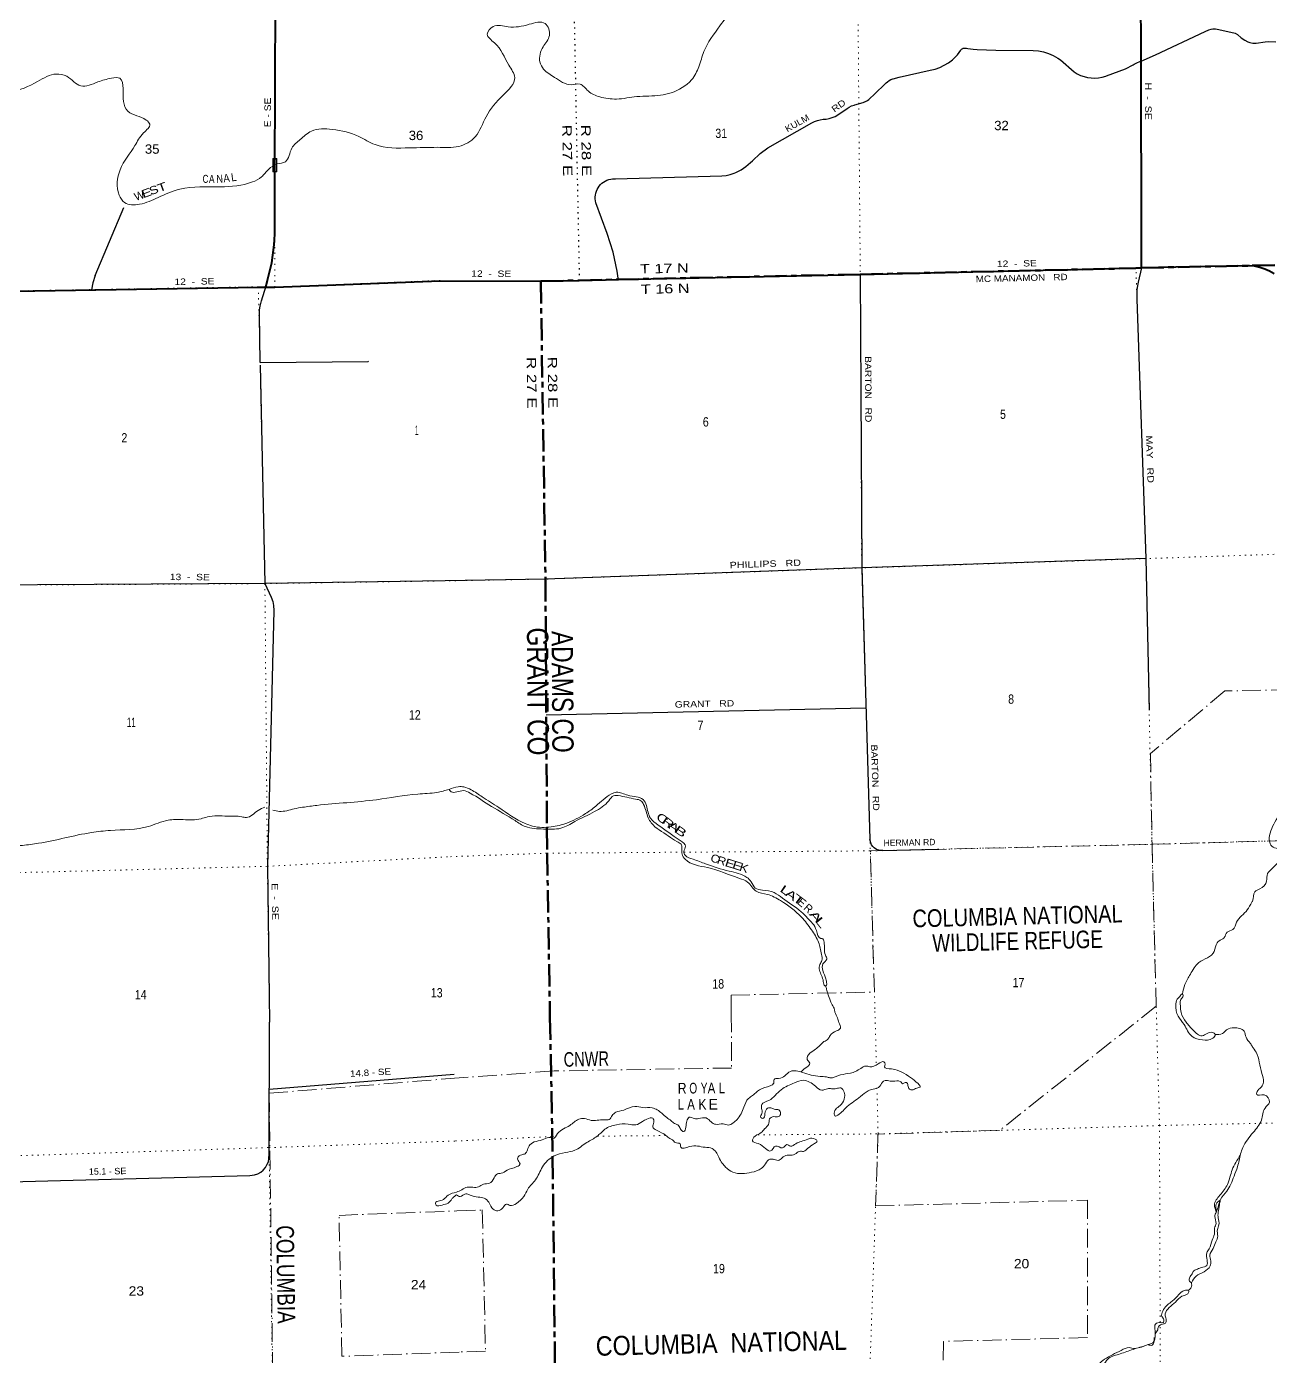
# Model space of a CAD drawing. Header units: feet. Extents: x 250644 to 505285, y -364975 to -177792.
# Drawn here: x 400105 to 423415, y -231772 to -206842 of the extents above; entities that cross this region are included whole.
import ezdxf
from ezdxf.enums import TextEntityAlignment as Align

# ---------------------------------------------------------------- set-up
doc = ezdxf.new("R2010")
doc.units = ezdxf.units.FT
doc.header["$LTSCALE"] = 70
for name, pattern in [('DOT_DASHED', [7.7, 5, -1.2, 0.3, -1.2]), ('DOTTED', [1.5, 0.3, -1.2]), ('LONG_DASH_SHORT_DASH', [9.9, 6, -1.2, 1.5, -1.2])]:
    doc.linetypes.add(name, pattern=pattern)
for name, color, linetype, lineweight in [('11', 7, 'LONG_DASH_SHORT_DASH', 60), ('26', 7, 'Continuous', 40), ('29', 7, 'Continuous', 25), ('39', 7, 'Continuous', 13), ('44', 7, 'DOT_DASHED', 13), ('6', 7, 'DOTTED', 25), ('61', 7, 'Continuous', 13), ('7', 7, 'DOTTED', 13)]:
    doc.layers.add(name, color=color, linetype=linetype, lineweight=lineweight)
for name, color, linetype in [('12', 7, 'Continuous'), ('27', 7, 'Continuous'), ('30', 7, 'Continuous'), ('41', 7, 'Continuous')]:
    doc.layers.add(name, color=color, linetype=linetype)

msp = doc.modelspace()

# ---------------------------------------------------------------- linework, layer by layer
at = {"layer": '11'}
for points in [[(409741.21, -211614.53), (409741.69, -211614.53), (410462.45, -211598.83), (415728.65, -211486.16), (420894.39, -211371.65), (420996.65, -211363.39), (426259.05, -211260.85), (426379.6, -211262.24), (431508.49, -211210.86), (431729.26, -211202.03), (436814.11, -211157.64), (437033.03, -211156.89), (439222.39, -211139.29)], [(409741.69, -211614.53), (409828.64, -217199.64), (409857.02, -221846.98)], [(409857.02, -221846.98), (409860.02, -222337.63), (409913.84, -225414.32)], [(409913.84, -225414.32), (409954.79, -227512.77), (409963.28, -228030.45)], [(409963.28, -228030.45), (410018.36, -232950.51), (410093.11, -238219.24), (410169.81, -243580.32), (410259.9, -249196.19), (410286.57, -254471.98), (410367.64, -259754.63), (410451.19, -265059.32), (410472.18, -266223.62)]]:
    msp.add_lwpolyline(points, dxfattribs=at)
at = {"layer": '26'}
for points in [[(404758.96, -209570.15), (404767.73, -206342.22), (404794.47, -204835.73), (404853.38, -201042.15), (404897.5, -196284.74)], [(420992.51, -207490.03), (420989.92, -206060), (420985.4, -204884.36)], [(420996.65, -211363.39), (420996.77, -211338.39), (420998.72, -210933.41), (420992.51, -207490.03)], [(404581.9, -211727.66), (404591.44, -211702.66), (404622.41, -211597.1), (404701.65, -211268.54), (404746.1, -210933.51), (404755.79, -210735.28), (404758.96, -209570.15)], [(411196.94, -211583.11), (415728.65, -211486.16), (420996.65, -211363.39)], [(423484.32, -211474.74), (423398.99, -211425.85), (423309.02, -211386.16), (423215.39, -211356.08), (423119.13, -211335.96), (423021.29, -211326.01), (422922.95, -211326.34), (420996.65, -211363.39)], [(404581.9, -211727.66), (404606.9, -211727.97), (404757.98, -211729.84), (407854.14, -211605.56)], [(407854.14, -211605.56), (409741.69, -211614.53), (410462.45, -211598.83), (411196.94, -211583.11)], [(383141.75, -211987.05), (383563.95, -211990.63), (388492.03, -211947.94), (388948.2, -211940.79), (393859.88, -211882.36), (394157.19, -211872.37), (399097.2, -211823.41), (399101.26, -211825.34), (399490.92, -211809.48), (404448.34, -211726.01), (404556.9, -211727.35), (404581.9, -211727.66)]]:
    msp.add_lwpolyline(points, dxfattribs=at)
at = {"layer": '29'}
for p, q in [((401390.08, -211505.91), (401924.16, -210235.42)), ((404479.62, -213187.38), (404570.61, -217283.8)), ((409844.17, -219742.5), (415835.44, -219612.03)), ((416154.31, -222285.91), (417201.73, -222263.35)), ((404652.93, -226764), (408119.67, -226479.86)), ((399375.65, -228512.64), (404288.95, -228381.15))]:
    msp.add_line(p, q, dxfattribs=at)
for points in [[(422190.49, -206935.08), (422263.41, -206903.07), (422305.36, -206890.48), (422338.92, -206884.18), (422385.07, -206884.18), (422447.99, -206894.68), (422754.22, -206966.03), (422800.37, -206991.21), (422867.49, -207049.97), (422934.61, -207098.23), (422991.24, -207127.61), (423031.09, -207142.3), (423085.63, -207154.89), (423148.55, -207154.89), (423316.35, -207125.51), (423370.88, -207121.31), (423517.71, -207129.71)], [(420995.58, -207489.04), (421260.45, -207370.95), (422190.49, -206935.08)], [(411196.94, -211583.11), (411193.46, -211557.34), (411175.58, -211424.94), (411099.63, -211067.56), (410986.74, -210720.08), (410775.14, -210144.96), (410766.84, -210109.15), (410762.32, -210072.67), (410761.64, -210035.91), (410764.81, -209999.29), (410771.79, -209963.2), (410782.5, -209928.04), (410796.83, -209894.19), (410814.62, -209862.02), (410835.68, -209831.89), (410859.76, -209804.12), (410886.62, -209779.03), (410915.96, -209756.87), (410947.45, -209737.91), (410980.75, -209722.34), (411015.49, -209710.34), (411051.3, -209702.04), (411087.78, -209697.52), (411124.54, -209696.85), (411141.31, -209697.82), (413136.3, -209639.73), (413213.41, -209631.12), (413289.2, -209614.51), (413362.84, -209590.06), (413397.41, -209575.52), (413494.14, -209524), (413584.95, -209462.66), (413668.85, -209392.16), (413706.23, -209355.46), (413854.29, -209222.14), (413997.6, -209116.79), (414822.16, -208648.2), (414872.59, -208622.85), (414925.39, -208602.91), (414979.99, -208588.6), (415035.79, -208580.07), (415041.57, -208579.53), (415087.2, -208575.76), (415145.91, -208565.38), (415203.22, -208548.93), (415258.5, -208526.57), (415311.13, -208498.56), (415482.07, -208377.16), (415523.2, -208350.98), (415566.84, -208329.25), (415612.52, -208312.2), (415629.34, -208307.25), (415693.75, -208288.31), (415758.11, -208269.86), (415782.96, -208262.73), (415808.11, -208253.88), (415811.96, -208252.52), (415839.59, -208239.39), (415863.99, -208224.49), (415889.06, -208205.68), (415913.99, -208183.29), (415985.47, -208119.11), (416212.47, -207898.2), (416240.83, -207874.39), (416271.51, -207853.68), (416304.2, -207836.29), (416338.52, -207822.41), (416347.94, -207819.31), (416460.62, -207789.11), (417040.52, -207660.21), (417130.99, -207638.48), (417218.7, -207607.41), (417302.68, -207567.35), (417382.01, -207518.72), (417455.83, -207462.07), (417523.31, -207398.02), (417548.52, -207370.31), (417611.39, -207280.7), (417619.45, -207272.5), (417628.32, -207265.19), (417637.9, -207258.85), (417648.1, -207253.54), (417658.79, -207249.33), (417669.87, -207246.26), (417681.2, -207244.37), (417692.68, -207243.67), (417693.88, -207243.72), (417718.56, -207246.57), (417743.88, -207250.29), (417844.72, -207265.07)], [(417844.72, -207265.07), (417917.33, -207269.67), (418271.86, -207285.25), (418968.16, -207290.63), (419065.98, -207299.15), (419162.37, -207317.85), (419256.28, -207346.53), (419346.68, -207384.86), (419432.58, -207432.44), (419480.29, -207464.3), (419737.35, -207690.63), (419795.94, -207726.7), (419857.97, -207756.45), (419922.78, -207779.56), (419989.64, -207795.76), (420057.84, -207804.89), (420126.61, -207806.83), (420195.21, -207801.58), (420262.89, -207789.19), (420328.9, -207769.79), (420341.4, -207765.25), (420698.18, -207630.64), (420846.15, -207557.31), (420861.48, -207548.57), (420912.21, -207520.94), (420965.55, -207498.76), (420970.58, -207497.13), (420992.51, -207490.03)], [(420996.65, -211363.39), (420937.77, -211635.21), (420916.79, -211735.94), (420912.6, -211782.11), (420914.84, -211950.36)], [(401390.08, -211505.91), (401343.91, -211646.14), (401323.97, -211774.74)], [(415728.65, -211486.16), (415755.65, -216990.14), (415909.59, -222072.4)], [(404480.44, -213142.06), (404470.97, -212229.3), (404472.08, -212151.69), (404483.16, -212082.96), (404506.43, -211985.4), (404591.44, -211702.66)], [(420914.84, -211950.36), (421080.82, -216815.87), (421142.48, -219656.09)], [(404480.44, -213142.06), (406504.19, -213117.5), (406512.19, -213115.33)], [(421080.82, -216815.87), (415755.65, -216990.14), (409828.64, -217199.64), (407952.12, -217232.68)], [(407952.12, -217232.68), (404570.61, -217283.8), (399236.25, -217314.55), (393929.23, -217407.05), (388581.12, -217454.15), (383235.61, -217531.34), (378627.14, -217562.97)], [(404570.61, -217283.8), (404688.16, -217537.57), (404716.97, -217619.62), (404732.49, -217695), (404737.35, -217790.94)], [(404737.35, -217790.94), (404617.42, -222583.89), (404657.19, -225508.15)], [(416154.31, -222285.91), (416077.94, -222278.77), (416035.99, -222266.18), (415989.85, -222236.8), (415962.58, -222209.52), (415939.51, -222182.24), (415924.83, -222146.56), (415909.59, -222072.4)], [(404647.32, -228060.48), (404648.82, -227976.13), (404657.19, -225508.15)], [(404288.95, -228381.15), (404375.49, -228369.1), (404438.43, -228350.21), (404495.08, -228316.63), (404537.04, -228278.85), (404581.09, -228228.47), (404612.56, -228169.7), (404637.74, -228121.43), (404647.32, -228060.48)]]:
    msp.add_lwpolyline(points, dxfattribs=at)
at = {"layer": '39'}
for points in [[(407801.57, -209104.63), (408204.34, -209086.71), (408513.91, -208907.07), (408714.92, -208530.77), (409041.82, -208123.57), (409251.91, -207797.32), (409142.58, -207564.48), (408870.65, -207144.19), (408738.74, -206984.22), (408848.22, -206841.11), (409131.52, -206844.99), (409526.23, -206798.19), (409823.24, -206785.69), (409902.25, -207009.14), (409784.16, -207220.8), (409725.85, -207505.54), (409792.96, -207640.79), (410001.03, -207793.07), (410309.23, -207931.11), (410477.75, -207921.41), (410629.06, -208048.79), (410846.28, -208158.66), (411160.49, -208200.07), (411541.15, -208153.58), (411986.56, -208129.8), (412184.44, -208083.28), (412567, -207839.72), (412704.44, -207593.47), (412798.93, -207309.95), (413098.17, -206828.97), (413289.48, -206468.95), (413297.1, -206257.69), (413304.56, -206038.39), (413358.75, -205940.71), (413543.29, -205928.65), (413808.39, -205926.9), (414665.46, -205898.18), (415357.91, -205682.06), (415704.09, -205523.74), (415885.64, -205369), (416042.7, -205387.69), (416346.87, -205429.32), (416995.17, -205310.66), (417474.11, -205161.51), (417697.29, -205076.23), (417971.12, -205011.96), (418409.5, -204940.09), (419065.62, -204811.21), (419347.07, -204823.17), (419740.58, -204814.6), (420024.77, -204669.7), (420285.54, -204557.46), (420355.3, -204722.81), (420615.44, -204867.93), (420862.62, -204778.11), (420944.5, -204765.27)], [(404799.42, -209412.9), (404641.67, -209513.71), (404505.89, -209661.12), (404336.88, -209754.94), (403737.64, -209845.34), (402976.69, -209890.76), (402569.68, -210045.63), (402222.44, -210173.17), (401938.37, -210140.69), (401841.1, -209999.97), (401857.82, -209525.4), (402134.31, -209073.74), (402296.42, -208835.38), (402413.8, -208672.26), (402345.9, -208593.24), (402169.41, -208512.39), (402000.92, -208429.36), (401920.94, -208248.11), (401912.1, -208005.14), (401851.97, -207811.42), (401695.12, -207808.54), (401437.23, -207880.04), (401121.1, -207954.71), (400856.18, -207773.14), (400660.36, -207730.86), (400311.35, -207870.49), (399805.93, -208029.34), (399427.67, -207910.34), (399083.79, -207903.18), (398660.88, -207762.97), (398521.22, -207816.01), (398532.8, -207994.62), (398587.03, -208397.44), (398574.84, -208695.09), (398396.69, -208935.78), (398233.23, -209005.38), (398156.76, -209000.89), (397603.78, -208991.89), (397201.15, -208961.8), (397087.31, -208897.77), (396942.64, -208697.72), (396803.69, -208583.96), (396725.32, -208585.53), (396591.24, -208716.83), (396362.79, -208854.04), (396040.16, -208904.73), (395807.05, -208806.93), (395562.04, -208717.4), (395049.19, -208603.11), (394749.79, -208406.17), (394455.98, -208187), (394225.6, -208012.25)], [(407801.57, -209104.63), (407283.16, -209115.04), (406634.67, -209053.71), (406332.17, -208903.04), (405834.99, -208768.34), (405443.65, -208800.31), (405231.75, -208961.31), (405076.12, -209121.17), (404954.51, -209374.8), (404798.78, -209413.12)], [(408022.17, -221142.37), (408194.87, -221091.24), (408299.44, -221097), (408435.09, -221148.33), (408642.78, -221282.53), (408954.3, -221482.82), (409446.64, -221781.7), (409586.27, -221830.93), (409938.04, -221843.38), (410227.85, -221774.74), (410577.62, -221596.24), (410771.55, -221457.31), (411064.01, -221227.79), (411155.73, -221195.63), (411373.83, -221251.2), (411658.76, -221333.45), (411719.35, -221444.71), (411796.59, -221680.26), (411941.92, -221809.79), (412355.8, -222102.34), (412452.43, -222208.8), (412422.33, -222305.95), (412447.94, -222377.77), (412596.15, -222452.95), (412830.93, -222538.31), (413269.63, -222673.51), (413601.51, -222790.93), (413685.63, -222875.54), (413760.4, -222992.53), (413893.75, -223029.83), (414115.69, -223077.27), (414268.45, -223178.49), (414621.34, -223436.18), (414742.32, -223554.17), (414905.86, -223785.83), (414991.34, -223934.75), (415015.47, -223936.24), (415051.03, -224003.82), (415076.21, -224246.53), (415101.9, -224322.37), (415029.51, -224414.42), (415028.07, -224537.08), (415083.59, -224694.7), (415101.55, -224784.78), (415096.16, -224815.05), (415066.17, -224821.74), (415036.46, -224745.99), (414965.7, -224532.41), (414971.41, -224421.71), (415010.14, -224352.51), (415001.63, -224234.08), (414946.68, -224008.1), (414813.17, -223771.77), (414625.42, -223534.6), (414235.33, -223227.46), (413987.87, -223112.22), (413779.73, -223052.42), (413617.41, -222879.04), (413465.32, -222809.98), (412864.53, -222607.94), (412445.44, -222450.2), (412389.3, -222358.95), (412386.77, -222238.37), (412369.28, -222170.4), (412291.89, -222119.81), (412131.01, -222014.75), (411812.5, -221768.38), (411756.27, -221673.1), (411668.77, -221427.72), (411617.02, -221354.46), (411517.97, -221324.45), (411191.21, -221259.19), (411106.93, -221263.04), (411016.43, -221353.47), (410749.56, -221558.31), (410379.88, -221745.29), (410117.35, -221869.63), (409790.27, -221884.79), (409453.89, -221839.85), (409258.71, -221727.49), (408817.23, -221459.67), (408418.33, -221211.02), (408290.83, -221165.54), (408062.29, -221186.6), (408022.07, -221142.39)], [(404718.27, -221529.07), (404842.25, -221554.53), (405120.71, -221506.74), (405276.93, -221477.48), (405545.58, -221441.95), (406663.13, -221335.11), (407434.98, -221231.19), (407792.13, -221197.9), (408024.35, -221141.73)], [(423697.5, -221197.93), (423637.28, -221295.74), (423674.45, -221439.68), (423580.16, -221636.75), (423410.22, -221962.12), (423401.75, -222133.19), (423465.93, -222224.27), (423581.25, -222263.98), (423642.21, -222393.33), (423515.04, -222554.93), (423444.33, -222630.85), (423361.86, -222721.11), (423344.73, -222862.21), (423215.21, -223007.77), (423125.92, -223059.98), (423077.38, -223235.94), (423065.76, -223256.3), (422982.42, -223400.86), (422782.4, -223632.39), (422710.93, -223768.65), (422603.53, -223819.24), (422551.39, -223918.88), (422495.97, -223958.29), (422414.88, -224018.36), (422361.99, -224178.33), (422233.93, -224297.73), (422071.16, -224389.73), (421915.01, -224606.24), (421812.56, -224797.45), (421767.21, -224977.74)], [(399372.04, -222282.73), (399395.03, -222280.82), (399469.66, -222293.39), (399685.91, -222250.87), (400026.47, -222191.78), (400329.21, -222151.54), (401318.25, -221950.83), (401675.28, -221911.51), (402387.41, -221836.93), (402754.94, -221719.03), (403038.18, -221709.32), (403373.54, -221692.54), (403493.47, -221657.98), (403865.04, -221642.48), (404136.67, -221655.11), (404223.39, -221669.44), (404443.88, -221536.41), (404569.95, -221475.68)], [(415078.1, -224827.32), (415097.72, -224889.4), (415121.66, -224977.34), (415168.61, -225109.01), (415214.71, -225200.48), (415241.95, -225254.17), (415250.7, -225317.75)], [(421642.99, -225200.62), (421667.71, -225074.02), (421716.85, -225022.69), (421760.09, -224977.52), (421778.63, -224999.23), (421745.84, -225064.28), (421723.35, -225141.17), (421730.12, -225199.08)], [(414614.43, -226441.36), (414696.73, -226370.41), (414781.08, -226272.18), (414733.4, -226202.91), (414785.26, -226089.32), (414888.15, -226012.79), (414969.07, -225942.76), (415047.93, -225870.77), (415125.26, -225820.9), (415162.11, -225757.84), (415284.87, -225670.84), (415356.04, -225615.08), (415325.72, -225511.29), (415299.84, -225427.49), (415250.7, -225317.75)], [(421730.11, -225199), (421742.28, -225323.04), (421836.51, -225503.79), (421966.27, -225653.65), (422135.31, -225760.48), (422332.94, -225697.98), (422379.94, -225735.13), (422333.22, -225806.43), (422140.98, -225838.69), (421944.62, -225770.61), (421797.31, -225550.83), (421687.47, -225392.51), (421649.3, -225292.25), (421642.99, -225200.61)], [(422380.16, -225734.41), (422514.27, -225720.19), (422595.14, -225648.15), (422737.04, -225610.96), (422833.75, -225622.93), (422923.27, -225675.24), (422959.83, -225788.94), (423036.51, -225899.76), (423075.95, -225959.17), (423148.62, -226070.08), (423206.74, -226253.62), (423257.46, -226467.44), (423284.99, -226629.53), (423250.65, -226716.64), (423179.73, -226784.45), (423159.28, -226863.22), (423298.09, -226870.27), (423395.37, -227004.76), (423315.3, -227114.94), (423245.71, -227341.39), (423091.85, -227573.67), (422898.83, -227855), (422857.17, -227976.41)], [(408159.28, -228693.68), (408259.81, -228645.94), (408363.33, -228599.52), (408574.2, -228592.98), (408665.58, -228542.81), (408779.74, -228524.29), (408866.09, -228426.02), (408930.72, -228346.3), (408998.89, -228338.8), (409108.23, -228282.22), (409293.68, -228213.96), (409352.84, -228160.47), (409327.85, -228118.83), (409308.29, -228048.95), (409385.44, -227991.05), (409447.33, -227971.64), (409492.01, -227898.37), (409534.3, -227807.08), (409653.46, -227740.25), (409801.34, -227700.91), (409923.28, -227670.17), (409965.8, -227685.32), (410056.33, -227595), (410286.21, -227441.43), (410452.57, -227325.37), (410562.79, -227310.95), (410686.12, -227346.46), (410796.59, -227344.08), (410927.03, -227335.25), (411025.37, -227329.12), (411078.08, -227255.68), (411145.15, -227195.99), (411296.96, -227152.55), (411506.56, -227085.78), (411653.7, -227106.71), (411828.66, -227112.99), (412009.63, -227213.54), (412101.79, -227295.92), (412183.4, -227354.42), (412248.74, -227403.22), (412323.99, -227445.79), (412365.72, -227519.21), (412416.74, -227556.27), (412459.28, -227477.03), (412478.93, -227360.11), (412521.64, -227288.89), (412620.61, -227312.87), (412698.99, -227313.2), (412839.43, -227302.14), (412933.43, -227376.44), (413016.76, -227420.85), (413157.23, -227411.8), (413256.17, -227433.77), (413345.79, -227395.69), (413422.74, -227327.76), (413548.56, -227100.1), (413633.52, -226935.58), (413708.75, -226881.74), (413769.92, -226828.2), (413843.1, -226772.4), (414042.48, -226697.81), (414107.71, -226646.19), (414114.31, -226577.76), (414198.38, -226561.89), (414313.86, -226511.21), (414418.63, -226428.61), (414644.11, -226447.86), (414975.26, -226523.09), (415096.03, -226532.54), (415160.68, -226549.23), (415360.49, -226494.72), (415542.69, -226462.68), (415737.72, -226372.12), (415835.25, -226327.84), (415905.89, -226342.39), (416065.49, -226286.73), (416173.28, -226252.28), (416194.21, -226292), (416183.21, -226342.45), (416316.67, -226381.75), (416504.83, -226441.98), (416671.69, -226540.82), (416810.81, -226658.34), (416852.3, -226719.71), (416790.45, -226741.13), (416698.77, -226777.25), (416652.28, -226764.19), (416622.59, -226690.51), (416593.33, -226636.91), (416547.39, -226649.95), (416519.48, -226660.59)], [(416519.48, -226660.59), (416476.32, -226615.32), (416337.64, -226614.29), (416162.72, -226610.02), (416094.41, -226705.89), (415969, -226762.82), (415877.2, -226792.91), (415734.77, -226900.42), (415485.44, -227084.54), (415308.05, -227249.04), (415262.19, -227266.09), (415240.96, -227212.32), (415370.19, -227050.86), (415435.61, -226912.88), (415427.6, -226818.65), (415361.63, -226739.73), (415281.45, -226749.49), (415189.1, -226753.48), (415114.74, -226753.07), (415008.83, -226781.46), (414888.71, -226707.72), (414663.3, -226596.08), (414495.51, -226643.88), (414247, -226771.74), (414132.74, -226880.65), (414018.1, -226971.49), (413881.11, -227050.76), (413878.57, -227121.11), (413886.59, -227215.34), (413866.14, -227294.11), (413902.63, -227309.4), (413943.04, -227224.17), (413993.07, -227118.65), (414055.25, -227113.3), (414118.07, -227138.06), (414200.72, -227150.34), (414234.38, -227221.92), (414201.37, -227276.86), (414106.92, -227276.88), (414029.47, -227320.73), (414011.5, -227421.54), (413936.86, -227503.49), (413874.11, -227577.14), (413758.87, -227639.88), (413708.55, -227731.34), (413816.15, -227783.26), (413954.77, -227876.69), (414048.14, -227920.87), (414142.65, -227828.46), (414271.92, -227859.82), (414353.09, -227801.84), (414420.01, -227830.52), (414521.52, -227784.15), (414621.11, -227741.84), (414746.81, -227698.97), (414818.78, -227681.35), (414918.35, -227733.44), (414869.14, -227782.7), (414748.39, -227869.65), (414665.21, -227927.68), (414588.84, -227927.32), (414503.61, -227983.38), (414391.42, -227999.85), (414281.54, -228030.34), (414210.54, -228094.13), (414115.79, -228080.1), (414097.63, -228076.47), (414033.27, -228073.84), (413950.68, -228159.97), (413872.2, -228250.04), (413688.8, -228320.26), (413516.48, -228344.05), (413343.14, -228319.66), (413204.44, -228222.22), (413142.66, -228151.25), (413077.94, -228036.14), (412953.96, -227874.11), (412818.83, -227850.91), (412527.15, -227837.1), (412364.66, -227850.64), (412351.3, -227788.66), (412262.33, -227762.46), (412209.05, -227713.39), (412160.29, -227688.33), (412084.66, -227627.69), (411911.85, -227532.99), (411840.16, -227468.25), (411860.43, -227381.45), (411838.74, -227305.59), (411728.56, -227322.02), (411645.13, -227368)], [(411645.13, -227368), (411519.85, -227430.95), (411376.9, -227417.96), (411160.09, -227428.65), (410942.84, -227513.67), (410863.93, -227583.65), (410796.87, -227643.34), (410602.43, -227762.01), (410378.41, -227907.43), (410202.45, -227949.37), (409990.8, -228014.18), (409774.08, -228219.69), (409640.51, -228461.58), (409497.52, -228637.39), (409422.01, -228773.58), (409284.11, -228905.1), (409162.3, -228941.86), (409099.49, -228917.1), (409028.61, -228986.91), (408935.3, -229041.14), (408848.3, -229012.89), (408765.16, -228882.11), (408683.17, -228805.55), (408568.17, -228783.92), (408416.68, -228747.01), (408333.82, -228724.69), (408278.12, -228752), (408232.39, -228775.07), (408160.18, -228742.78)], [(422851.48, -227999.5), (422698.68, -228275.07), (422657.32, -228410.53), (422609.98, -228548.13), (422469.54, -228749.99), (422366.97, -228936.98), (422384.86, -229022.96), (422399.85, -229066.82)], [(422401.81, -229064.77), (422443.42, -228941.36), (422481.23, -228828.07), (422596.57, -228674.95), (422674.21, -228544.73), (422733.31, -228392.83), (422797.93, -228216.69), (422857.17, -227976.41)], [(408159.28, -228693.68), (408006.17, -228750.1), (407915.9, -228830.92), (407816.22, -228859.72), (407772.64, -228883), (407780.09, -228937.08), (407892.5, -228934.08), (408006.02, -228896.86), (408076.33, -228820.59), (408109.44, -228781.51), (408160.18, -228742.78)], [(422475.98, -228843.47), (422397.05, -228916.51), (422389.87, -228974.65), (422407.5, -229048.58)], [(422475.46, -228843.81), (422460.09, -228932.29), (422434.16, -229074.12)], [(422399.53, -229065.89), (422373.46, -229149.74), (422396.25, -229277.8), (422369.95, -229364.73), (422364.36, -229481.34), (422322.46, -229590.7), (422267.67, -229756.58), (422223.04, -229831.85), (422227.92, -229968.33), (422223.92, -230064.82), (422120.32, -230107.22), (422022.61, -230143.47), (421980.9, -230166.46), (421945.92, -230223.45), (421903.09, -230288.64), (421900.59, -230361), (421937.38, -230390.34)], [(421936.47, -230389.62), (422023.22, -230267.98), (422174.19, -230184.4), (422284.43, -230075.57), (422300.52, -229980.83), (422280.12, -229870.8), (422341.86, -229748.96), (422393.52, -229625.33), (422427.39, -229516.14), (422420.8, -229393.76), (422451.03, -229302.73), (422436.28, -229174.5), (422434.16, -229074.12)], [(421882, -230528.11), (421771.87, -230546.55), (421671.45, -230645.12), (421549.16, -230754.2), (421466.19, -230822.26), (421400.01, -230924.11), (421381.99, -231022.92), (421419.37, -231080.36), (421402.48, -231136.96), (421334.14, -231136.42), (421250.84, -231188.43), (421250.39, -231262.75), (421254.18, -231347.03)], [(421254.18, -231347.03), (421302.83, -231271.67), (421315.71, -231215.15), (421409.06, -231162.93), (421456.76, -231137.8), (421452.85, -231047.51), (421445.26, -230973.35), (421517.17, -230857.32), (421633.56, -230754.39), (421755.86, -230645.31), (421855.49, -230605), (421886.78, -230564.16), (421882, -230528.11)], [(421937.38, -230390.34), (421931.16, -230476.84), (421882, -230528.11)], [(421254.18, -231347.03), (421209.52, -231516.71), (421151.73, -231540.04), (421056.04, -231576.25)], [(419996.78, -232424.53), (420129.5, -232333.3), (420133.87, -232254.88), (420148.76, -232198.32), (420194.07, -232155.16), (420182.46, -232081.1), (420190.98, -232008.61), (420275.96, -231940.5), (420365.91, -231822.07), (420571.02, -231733.3), (420810.41, -231649.82), (421061.69, -231574.11)], [(421056.04, -231576.25), (420819.78, -231617.48), (420771.09, -231607.31), (420619.47, -231658.38), (420305.69, -231825.38), (420193.1, -231918.18), (420128.67, -232007.94), (420136.56, -232096.15), (420082.18, -232185.69), (420084.16, -232280.05), (420033.97, -232377.54), (420002.34, -232402.32)], [(421121.25, -231551.74), (421200.36, -231559.08), (421227.56, -231514.31), (421236.47, -231414.3)]]:
    msp.add_spline(points, degree=3, dxfattribs=at)
at = {"layer": '44'}
msp.add_line((404652.68, -226839.26), (408121.01, -226554.99), dxfattribs=at)
for points in [[(439222.39, -211139.29), (437033.03, -211156.89), (436814.11, -211157.64), (431729.26, -211202.03), (431508.49, -211210.86), (431574.02, -213758.11), (426287.86, -213841.22), (426318.92, -216640.12), (423695.43, -216728.87), (423777.11, -219272.86), (422562.58, -219295.84), (421166.74, -220469.83), (421196.16, -222170.26)], [(421196.16, -222170.26), (426462.59, -222024.31), (426525.24, -225109.89)], [(413311.14, -225341.57), (413308.9, -224999.19), (415992.36, -224942.59), (415916.92, -222294.55), (421196.16, -222170.26), (421274.7, -225207.42)], [(413311.14, -225341.57), (413315.99, -226365.21), (409990.5, -226420), (408121.01, -226554.99)], [(421274.7, -225207.42), (418340.51, -227534.58), (416060.18, -227605.8), (416016.55, -228949.76), (419989.61, -228843.91), (419989.32, -231419.44), (417290.94, -231490.77), (417265.8, -232807.05), (415879.96, -232842.49), (415892.55, -234185.47), (414577.88, -234204.07), (414611.66, -236786.59), (413282.41, -236770.87), (413243.6, -235487.09), (411944.01, -235530.87), (411950.63, -236813.33), (410078.07, -236864.22), (410095.28, -238217.93), (408331.33, -238315.51)], [(404652.68, -226839.26), (404729.4, -233126.84), (407391.58, -233055.37), (407394.74, -238351.52), (408331.33, -238315.51)], [(408212.85, -231690.18), (406014.26, -231769.93), (405961.9, -229126.94), (408165.53, -229043.93)], [(408165.53, -229043.93), (408645.13, -229026.7), (408704.83, -231673.28), (408212.85, -231690.18)]]:
    msp.add_lwpolyline(points, dxfattribs=at)
at = {"layer": '6'}
msp.add_line((407854.14, -211605.56), (409741.21, -211614.53), dxfattribs=at)
for points in [[(410119.46, -184986.53), (410159.26, -190333.01), (410208.28, -195641.5), (410252.64, -200919.94), (410360.11, -206333.72), (410462.45, -211598.83)], [(407855.21, -211606.46), (404757.98, -211729.84), (404448.34, -211726.01), (399490.92, -211809.48), (399123.4, -211826.91), (394157.19, -211872.37), (393863.9, -211882.28), (388948.2, -211940.79), (388558.55, -211946.63), (388492.03, -211947.94), (383563.95, -211990.63), (383141.75, -211987.05), (378234.3, -211954.97), (377826.44, -211965.17), (376480.35, -211969.58)]]:
    msp.add_lwpolyline(points, dxfattribs=at)
at = {"layer": '61'}
for p, q in [((404722.34, -209567.08), (404722.34, -209317.08)), ((404722.34, -209317.08), (404797.34, -209317.08))]:
    msp.add_line(p, q, dxfattribs=at)
msp.add_lwpolyline([(404797.34, -209317.08), (404797.34, -209567.08), (404722.34, -209567.08)], dxfattribs=at)
msp.add_lwpolyline([(404730.34, -209559.08), (404730.34, -209325.08), (404789.34, -209325.08), (404789.34, -209559.08)], close=True, dxfattribs=at)
at = {"layer": '7'}
for p, q in [((404757.98, -211729.84), (404761.89, -209570.17)), ((416004.21, -225304.12), (416029.69, -226299.39)), ((410800.86, -227642.57), (412085.83, -227632.26))]:
    msp.add_line(p, q, dxfattribs=at)
for points in [[(415417.21, -179520.15), (415413.55, -179591.41), (415434.38, -184912.43), (415497.36, -190200.67), (415637.06, -195523.27), (415638.44, -200858.94), (415683.48, -206169.53), (415728.65, -211486.16), (415755.65, -216990.14), (415917.06, -222294.18), (416004.21, -225304.12)], [(404758.96, -209570.15), (404767.73, -206342.22), (404864.44, -200980.98), (404908.79, -195614.76), (404849.6, -190298.85), (404848.3, -190204.19), (404810.76, -187155.48)], [(420996.65, -211363.39), (420989.92, -206060), (420985.62, -204883.74)], [(421274.7, -225207.42), (421197.1, -222171.15), (421080.82, -216815.87), (420894.39, -211371.65)], [(404448.34, -211726.01), (404570.61, -217283.8), (404617.42, -222583.89), (404657.19, -225508.15)], [(429377.9, -216571.69), (426317.57, -216639.5), (421080.82, -216815.87), (415755.65, -216990.14), (409828.64, -217199.64), (407952.12, -217232.68)], [(407952.12, -217232.68), (404570.61, -217283.8), (399236.25, -217314.55), (393929.23, -217407.05), (388581.12, -217454.15), (383235.61, -217531.34), (377894.22, -217569.44)], [(412425.03, -222319.23), (415917.06, -222294.18), (421197.1, -222171.15), (426462.59, -222024.31), (431751.2, -221830.73), (434101.67, -221771.46)], [(408047.78, -222403.26), (409860.02, -222337.63), (412381.7, -222319.54)], [(377924.7, -222900.83), (383310.57, -222933.34), (388649.4, -222924.61), (393977.88, -222799.53), (399341.39, -222717.96), (404617.42, -222583.89), (408047.78, -222403.26)], [(421348.34, -231132.84), (421336.76, -227442.71), (421274.7, -225207.42)], [(404657.19, -225508.15), (404648.07, -227856.88), (404726.91, -233132.08), (404726.91, -233132.08), (404700.95, -238470.39), (404745.87, -240872.52)], [(416040.84, -226735.03), (416063, -227600.35), (415879.96, -232842.49), (415915.62, -238067.87), (415941.42, -238957.73)], [(413812.11, -227618.41), (416063, -227600.35), (421336.76, -227442.71), (426595.39, -227329.59), (431838.27, -227136.46), (437105.46, -226952.85), (439529.93, -226944.32)], [(377992.78, -228351.07), (383230, -228289.32), (388671.4, -228352.78), (393997.99, -228099.67), (399365.53, -228028.4), (404648.07, -227856.88), (408142.08, -227733.25)], [(408142.08, -227733.25), (409959.01, -227649.32), (410005.34, -227648.95)], [(421543.33, -252477.25), (421483.5, -249017.01), (421392.24, -243250.52), (421288.65, -237948.27), (421353.3, -232714.7), (421348.54, -231196.68)]]:
    msp.add_lwpolyline(points, dxfattribs=at)

# ---------------------------------------------------------------- texts
at = {"layer": '12'}
for s, width, p in [('GRANT CO', 0.85, (409481.33, -218107.03)), ('ADAMS CO', 0.8, (409943.85, -218172.97))]:
    msp.add_text(s, height=400, rotation=270.35, dxfattribs=dict(at, width=width)).set_placement(p)
at = {"layer": '27'}
for s, rotation, width, p in [('H  -  SE', 270.073, 1.25, (421067.24, -207889.44)), ('E - SE', 89.844, 1.2, (404681.24, -208729.93)), ('12  -  SE', 1.335, 1.2, (418290.54, -211351.44)), ('12  -  SE', 0.965, 1.2, (402877.64, -211686.38)), ('12  -  SE', 359.728, 1.2, (408437.57, -211532.34)), ('MC MANAMON   RD', 1.335, 1.15, (417893.87, -211633.88))]:
    msp.add_text(s, height=120, rotation=rotation, dxfattribs=dict(at, width=width)).set_placement(p)
at = {"layer": '30'}
for s, rotation, width, p in [('RD', 35.382, 1.2, (415243.46, -208455.89)), ('KULM', 29.609, 1.1, (414362.43, -208825.32)), ('BARTON   RD', 270.281, 1.2, (415816.18, -213020.62)), ('MAY   RD', 271.954, 1.25, (421082.17, -214509.11)), ('PHILLIPS   RD', 2.024, 1.25, (413283.32, -216997.48)), ('13  -  SE', 359.625, 1.2, (402789.56, -217217.8)), ('GRANT   RD', 1.248, 1.2, (412254.01, -219610)), ('BARTON   RD', 271.735, 1.2, (415930.3, -220302.94)), ('E  -  SE', 271.178, 1.25, (404695.24, -222900.34)), ('14.8 - SE', 3.362, 1.15, (406169.11, -226531.93)), ('15.1 - SE', 1.039, 1.05, (401272.81, -228366.82))]:
    msp.add_text(s, height=120, rotation=rotation, dxfattribs=dict(at, width=width)).set_placement(p)
msp.add_text('HERMAN RD', height=120, rotation=1.234, dxfattribs=at).set_placement((416166.83, -222207.67))
at = {"layer": '41'}
for s, height, rotation, width, p in [('C', 150, 359.174, 0.75, (403456.76, -209771.72)), ('A', 150, 359.174, 0.8, (403573.43, -209773.9)), ('N', 150, 3.593, 0.85, (403727.65, -209769.3)), ('A', 150, 6.13, 0.9, (403859.11, -209755.74)), ('L', 150, 7.475, 0.95, (403998.23, -209737.87)), ('E', 150, 20.361, 1.4, (402378.37, -210028.83)), ('S', 150, 21.291, 1.3, (402514.58, -209974.85)), ('T', 150, 20.375, 1.45, (402668.83, -209920.46)), ('C', 150, 322.728, 1.5, (411972.39, -221747.3)), ('R', 150, 324.052, 1.6, (412084.38, -221828.33)), ('A', 150, 325.72, 1.55, (412192.43, -221905.43)), ('B', 150, 325.095, 1.7, (412320.14, -221991.35)), ('C', 150, 340.688, 1.1, (412982.2, -222510.02)), ('R', 150, 342.752, 1.15, (413109.93, -222552.47)), ('E', 150, 342.752, 1.35, (413266.02, -222601.17)), ('E', 150, 342.991, 1.3, (413402.11, -222643.73)), ('K', 150, 342.276, 1.2, (413526.74, -222684.4)), ('L', 150, 325.674, 1.7, (414284.86, -223097.33)), ('A', 150, 324.474, 1.6, (414391.82, -223180.83)), ('T', 150, 323.251, 1.9, (414530.24, -223274.31)), ('A', 150, 310.792, 1.75, (414838.07, -223573.79)), ('L', 150, 308.821, 1.85, (414930.45, -223681.59)), ('R', 200, 0.46, 0.85, (412391.46, -226844.52)), ('O', 200, 0.46, 0.7, (412598.76, -226842.92)), ('Y', 200, 0.46, 0.7, (412802.9, -226841.29)), ('A', 200, 0.46, 0.8, (412940.88, -226839.69)), ('L', 200, 0.46, 0.8, (413135.58, -226838.08)), ('L', 200, 0.46, 0.8, (412366.46, -227143.25)), ('A', 200, 0.46, 0.8, (412558, -227144.79)), ('K', 200, 0.46, 0.85, (412771.61, -227146.32))]:
    msp.add_text(s, height=height, rotation=rotation, dxfattribs=dict(at, width=width)).set_placement(p, align=Align.CENTER)
for s, height, rotation, p in [('W', 150, 19.975, (402243.19, -210079.18)), ('E', 150, 320.251, (414587.21, -223318.67)), ('R', 150, 317.526, (414707.19, -223428.12)), ('E', 200, 0.46, (412972.59, -227144.7))]:
    msp.add_text(s, height=height, rotation=rotation, dxfattribs=at).set_placement(p, align=Align.CENTER)
at = {"layer": '44'}
for s, height, width, p in [('COLUMBIA NATIONAL', 330, 0.85, (418679.92, -223681.68)), ('WILDLIFE REFUGE', 330, 0.8, (418681.35, -224149.27)), ('CNWR', 272.7, 0.75, (410597.7, -226332.97)), ('COLUMBIA  NATIONAL', 363, 0.9, (413129.66, -231704.13))]:
    msp.add_text(s, height=height, rotation=1.379, dxfattribs=dict(at, width=width)).set_placement(p, align=Align.CENTER)
at = {"layer": '44', "width": 0.8}
msp.add_text('COLUMBIA', height=330, rotation=270.856, dxfattribs=at).set_placement((404783.59, -229315.34))
at = {"layer": '6'}
for s, rotation, width, p in [('R 27 E', 271.114, 1.35, (410142.6, -208683.66)), ('R 28 E', 271.114, 1.35, (410496.73, -208681.75)), ('T 17 N', 1.226, 1.3, (411601.68, -211472.27)), ('T 16 N', 1.226, 1.3, (411617.54, -211853.78)), ('R 27 E', 270.892, 1.35, (409476.5, -213038.11)), ('R 28 E', 270.892, 1.35, (409868.66, -213032.75))]:
    msp.add_text(s, height=175, rotation=rotation, dxfattribs=dict(at, width=width)).set_placement(p)
at = {"layer": '7'}
for s, width, p in [('32', 1.05, (418238.64, -208783.72)), ('36', 1.05, (407266.27, -208969.11)), ('31', 0.85, (413011.65, -208929.75)), ('35', 1.05, (402321.93, -209225.4)), ('5', 0.85, (418348.4, -214195.15)), ('1', 0.4, (407383.9, -214496.01)), ('6', 0.85, (412778.02, -214339.33)), ('2', 0.85, (401881.25, -214638.12)), ('8', 0.85, (418500.24, -219536.31)), ('11', 0.65, (401983.08, -219973.13)), ('12', 0.85, (407269.44, -219832.33)), ('7', 0.85, (412678.89, -220028.54)), ('13', 0.85, (407680.43, -225041.67)), ('18', 0.85, (412956.26, -224875.73)), ('17', 0.85, (418583.82, -224849.67)), ('14', 0.85, (402132.91, -225076.18)), ('19', 0.85, (412969.63, -230213.09)), ('20', 1.1, (418608.81, -230119.85)), ('24', 1.1, (407307.58, -230513.57)), ('23', 1.1, (402018.45, -230631.83))]:
    msp.add_text(s, height=175, dxfattribs=dict(at, width=width)).set_placement(p)

doc.saveas('drawing.dxf')
